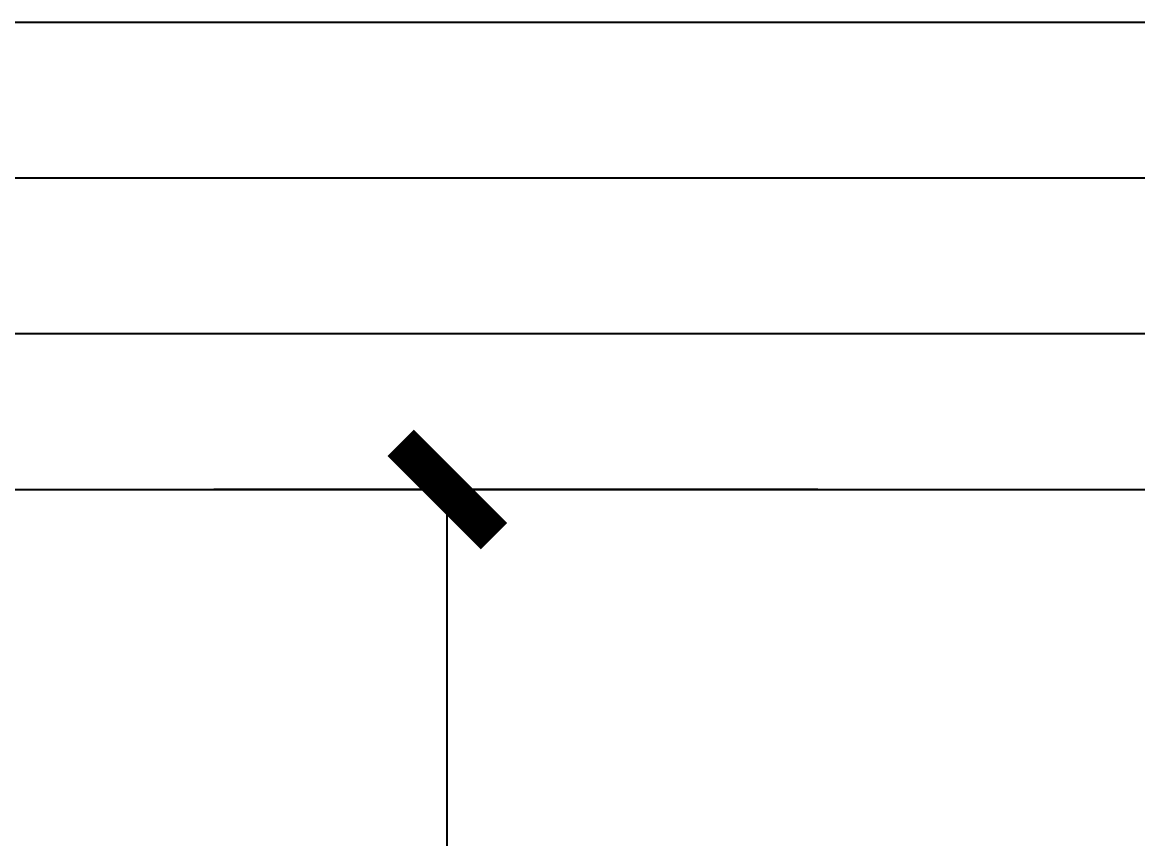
# Model space of a CAD drawing. Header units: millimetres. Extents: x -187744 to 2148, y -49419 to 6550.
# Drawn here: x -7281 to -6803.4, y -6911 to -6561.5 of the extents above; entities that cross this region are included whole.
import ezdxf

# ---------------------------------------------------------------- set-up
doc = ezdxf.new("R2010")
doc.units = ezdxf.units.MM
doc.header["$LTSCALE"] = 1000
doc.header["$MEASUREMENT"] = 0
doc.layers.get('Defpoints').update_dxf_attribs({"color": 136})
doc.layers.add('A-WINDOW', color=12, linetype='Continuous')
doc.layers.add('RC-DIM-1', color=50, linetype='Continuous')
doc.styles.add('H-DIM', font='archs.shx', dxfattribs={"width": 0.7})
doc.dimstyles.new('H_DIM_1', dxfattribs={"dimscale": 0, "dimtxt": 2.5, "dimasz": 0.8, "dimexe": 2, "dimexo": 1.5, "dimgap": 0.6, "dimtad": 1, "dimdec": 0, "dimzin": 12, "dimdsep": 46, "dimtxsty": 'H-DIM', "dimblk": 'ARCHTICK', "dimcen": 0.125, "dimclrd": 44, "dimclre": 44, "dimclrt": 50, "dimadec": 0, "dimazin": 0, "dimtfac": 1, "dimtdec": 0, "dimtix": 1, "dimtmove": 2, "dimatfit": 3, "dimldrblk": 'ARCHTICK', "dimfxl": 1, "dimtvp": 1, "dimtolj": 1, "dimtzin": 0, "dimarcsym": 0})

# ---------------------------------------------------------------- blocks, each defined once
blk = doc.blocks.new('1#2#平面图$0$$TCHSYS$WIN2D')
for p, q in [((-0.5, 0.5), (0.5, 0.5)), ((0.5, 0.16667), (-0.5, 0.16667)), ((0.5, -0.16667), (-0.5, -0.16667)), ((-0.5, -0.5), (0.5, -0.5))]:
    blk.add_line(p, q)
blk = doc.blocks.new('_ArchTick')
at = {"color": 0, "linetype": 'ByBlock', "const_width": 0.4}
blk.add_lwpolyline([(-0.5, -0.5), (0.5, 0.5)], dxfattribs=at)
blk = doc.blocks.new('*D85')
at = {"layer": 'Defpoints', "color": 0, "linetype": 'ByBlock', "transparency": 16777216}
for p in [(-7099.03, -6761.46), (-6865.36, -6761.46, 0), (-6865.36, -7386.46)]:
    blk.add_point(p, dxfattribs=at)
at = {"layer": 'RC-DIM-1', "color": 44, "linetype": 'ByBlock', "lineweight": -2, "transparency": 16777216}
for p, q in [((-6940.36, -6761.46), (-7199.03, -6761.46)), ((-7099.03, -7386.46), (-7099.03, -6761.46)), ((-6940.36, -7386.46), (-7199.03, -7386.46))]:
    blk.add_line(p, q, dxfattribs=at)
at = {"layer": 'RC-DIM-1', "color": 44, "linetype": 'ByBlock', "lineweight": -2, "transparency": 16777216, "xscale": 40.00000000000001, "yscale": 40.00000000000001, "zscale": 40.00000000000001}
for p, rotation in [((-7099.03, -6761.46), 90), ((-7099.03, -7386.46), 270)]:
    blk.add_blockref('_ArchTick', p, dxfattribs=dict(at, rotation=rotation))
at = {"layer": 'RC-DIM-1', "color": 50, "linetype": 'ByBlock', "transparency": 16777216, "insert": (-7191.53, -7073.96), "char_height": 125, "attachment_point": 5, "rotation": 90, "style": 'H-DIM'}
blk.add_mtext('\\A1;625', dxfattribs=at)

msp = doc.modelspace()

# ---------------------------------------------------------------- block references
at = {"layer": 'A-WINDOW', "xscale": 2000, "yscale": 200, "zscale": 200}
msp.add_blockref('1#2#平面图$0$$TCHSYS$WIN2D', (-6865.36, -6661.46), dxfattribs=at)

# ---------------------------------------------------------------- dimensions: what is measured, and where the dimension line sits
at = {"layer": 'RC-DIM-1', "linetype": 'ByBlock'}
dim = msp.add_linear_dim(base=(-7099.03, -6761.46), p1=(-6865.36, -7386.46), p2=(-6865.36, -6761.46, 0), angle=90, dimstyle='H_DIM_1', override={"dimscale": 50}, dxfattribs=at)
dim.commit()
dim.dimension.update_dxf_attribs({"geometry": '*D85', "text_midpoint": (-7191.53, -7073.96)})

doc.saveas('drawing.dxf')
